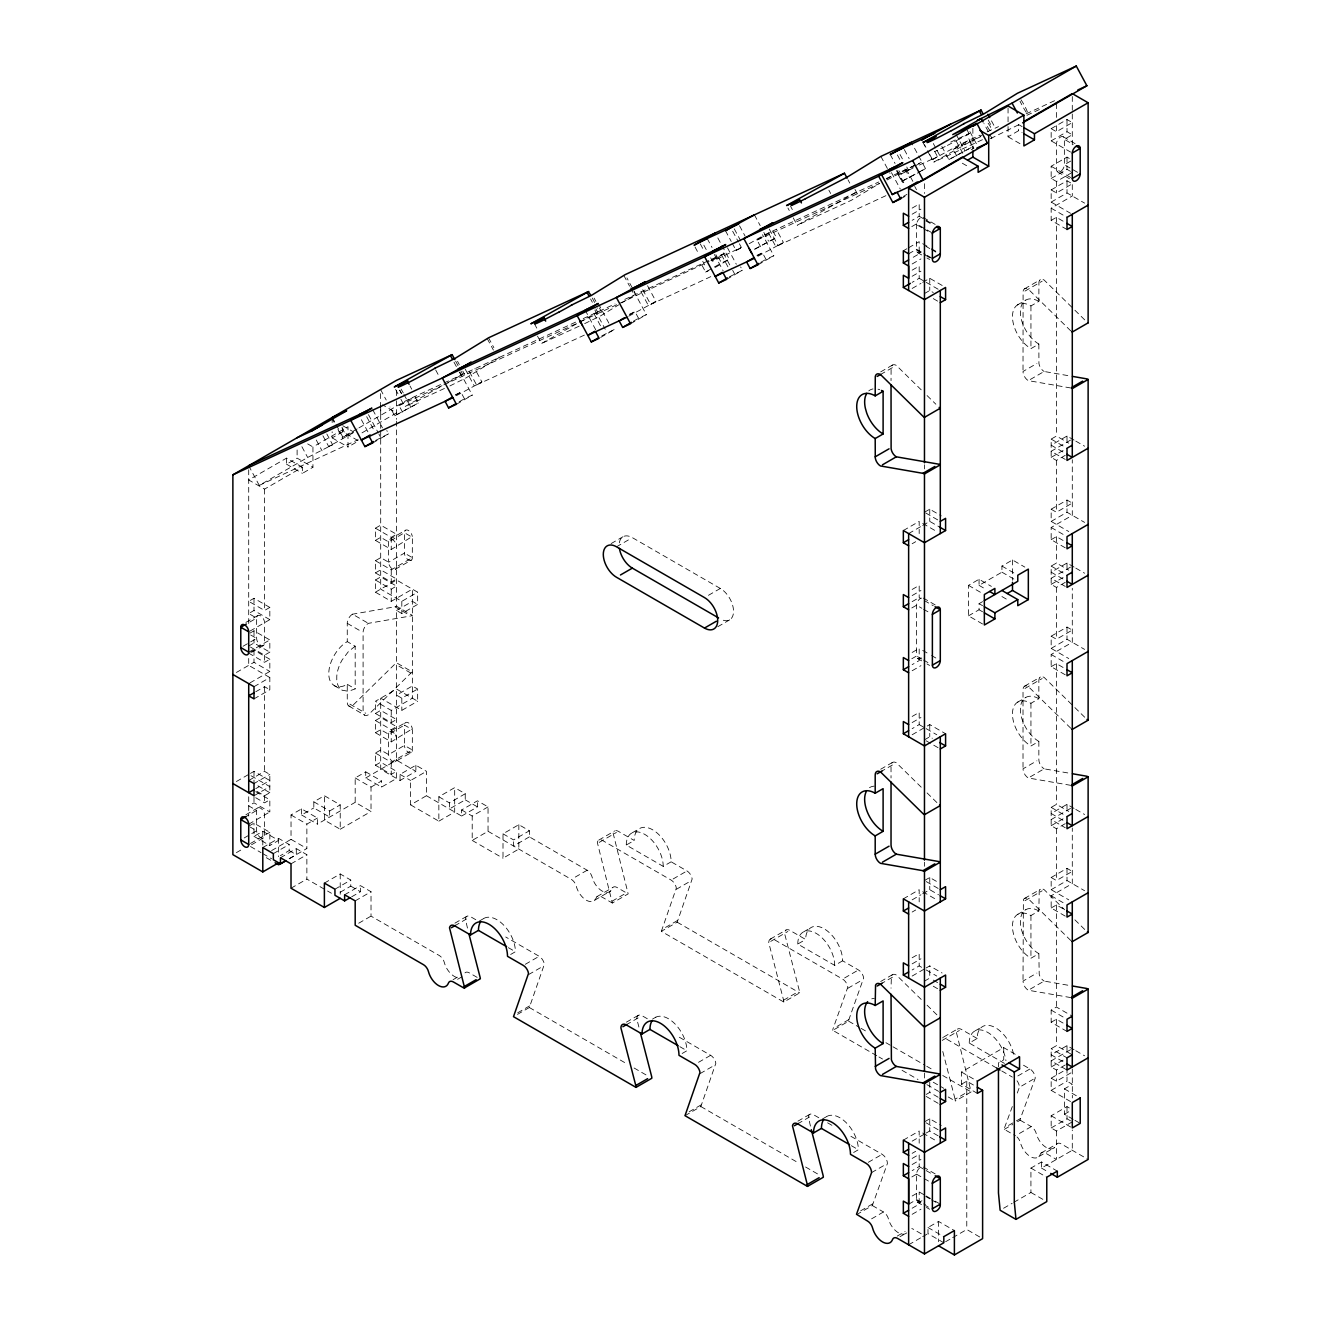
<?xml version="1.0" encoding="UTF-8"?>
<svg xmlns="http://www.w3.org/2000/svg" width="1321" height="1321" viewBox="0 0 1321 1321"><rect width="100%" height="100%" fill="white"/><g stroke="black" fill="none" stroke-linecap="round" stroke-linejoin="round"><path stroke-width="0.75" stroke-dasharray="5 3.75" d="M517.469 1014.396L529.358 1007.527L544.351 964.28A7.48 4.31 60 0 0 539.166 956.288L505.728 937.002M661.342 931.338L676.335 888.075A7.48 4.31 60 0 0 671.151 880.1L602.508 840.47A7.48 4.31 60 0 0 597.323 842.468L612.333 903.036L628.169 893.888L613.159 833.32A7.48 4.31 60 0 1 618.36 831.322L634.196 840.47A26.123 15.092 60 0 1 652.673 829.803A26.123 15.092 60 0 1 671.151 861.804L686.986 870.952A7.48 4.31 60 0 1 692.171 878.944L677.178 922.19L661.342 931.338L783.815 1002.045L799.651 992.897A7.546 4.359 60 0 0 799.535 991.51L784.558 933.386A7.447 4.31 60 0 1 789.826 930.331L805.678 939.479A26.123 15.092 60 0 1 824.155 928.812A26.123 15.092 60 0 1 842.633 960.813L858.468 969.961A7.464 4.31 60 0 1 863.67 977.953L848.891 1019.581A7.464 4.31 60 0 0 848.66 1021.199L832.824 1030.347L877.21 1055.958M685.005 1115.684L700.84 1106.536L715.85 1063.289A7.48 4.31 60 0 0 710.648 1055.314L677.211 1036.011M856.503 1214.693L872.339 1205.545L887.415 1163.454A7.464 4.31 60 0 0 882.147 1154.323L848.709 1135.02M396.531 566.792L396.465 567.584A5.598 3.236 60 0 1 395.375 569.351M396.531 759.146L396.465 759.938A5.598 3.236 60 0 1 395.375 761.705M783.815 1002.045A7.546 4.359 60 0 0 783.7 1000.658L768.723 942.534A7.447 4.31 60 0 1 773.99 939.479L842.633 979.109A7.464 4.31 60 0 1 847.834 987.084L833.039 1028.729A7.464 4.31 60 0 0 832.824 1030.347M1012.332 1106.536L1004.538 1127.738A7.464 4.31 60 0 0 1004.323 1129.356L1015.453 1135.779M1017.286 1093.045L1019.399 1087.266L1033.27 1079.257M1017.517 1121.727L1020.159 1120.208A7.464 4.31 60 0 1 1020.373 1118.59L1035.251 1078.118A7.464 4.31 60 0 0 1029.967 1068.97L1022.933 1064.908M400.907 399.272L404.87 406.653L442.651 385.484M537.498 336.112L541.478 343.51L577.574 323.249M793.227 217.866L797.207 225.264L855.067 192.949L853.3 189.663M929.835 154.706L933.815 162.103L981.619 135.369M352.558 614.149A7.513 4.343 -60 0 0 350.626 615.702A7.48 4.31 -60 0 0 348.117 619.516A7.513 4.343 -60 0 0 347.258 623.347L347.258 641.626A26.156 15.109 -60 0 0 337.152 650.956A25.974 14.993 -60 0 0 334.196 655.431L331.786 660.219A26.156 15.109 -60 0 0 331.786 683.568L334.196 685.599A25.974 14.993 -60 0 0 337.152 686.672A26.156 15.109 -60 0 0 347.258 684.311L347.258 702.59A7.48 4.326 -60 0 0 352.542 705.645L395.392 663.621A7.546 4.359 -60 0 1 396.531 662.812L412.367 671.96A7.546 4.359 -60 0 0 411.227 672.769L368.377 714.793A7.48 4.326 -60 0 1 363.952 714.578A7.513 4.343 -60 0 1 363.093 711.738L363.093 632.495A7.513 4.343 -60 0 1 363.952 628.664A7.48 4.31 -60 0 1 368.361 623.347L411.227 615.883A7.53 4.343 -60 0 0 412.367 615.371L396.531 606.223A7.53 4.343 -60 0 1 395.392 606.735L352.542 614.199M921.959 1200.772L918.359 1202.506L916.609 1201.02L916.543 1174.171A5.598 3.236 -60 0 1 921.232 1166.971M355.184 646.2L348.381 651.633L342.122 659.988A25.512 14.729 -60 0 0 338.77 667.221L337.994 669.598A26.123 15.076 -60 0 0 336.772 676.236L336.772 680.084A26.123 15.076 -60 0 0 337.994 685.318L338.77 686.821A25.512 14.729 -60 0 0 342.122 690.173L348.381 691.312L355.184 688.885L355.184 646.2L347.258 641.626M584.658 323.628L600.758 315.802L618.69 304.854M621.828 302.905L635.748 294.352L633.981 291.066M886.639 179.062L891.477 176.106L889.71 172.82M1017.335 304.986L1025.79 300.082M632.231 832.791L639.595 828.515M1017.335 702.343L1025.79 697.438M803.729 931.8L811.094 927.524M1017.335 914.594L1025.79 909.69M975.212 1030.809L982.576 1026.533M302.393 467.254L286.558 458.123L248.711 479.969L264.547 489.117L302.393 467.254L302.393 473.364L312.945 467.254L312.945 446.944L348.001 426.7L348.001 447.026L358.569 440.917L342.733 431.785L332.165 437.878L332.165 431.785M286.558 458.123L286.558 464.216L297.109 458.123L312.945 467.254M248.678 465.702L259.279 485.401L307.677 457.462L332.611 444.715L326.832 433.965M336.128 424.602L342.866 437.152L357.149 428.912M358.932 427.872L407.099 400.065L575.708 322.093M402.542 412.152L399.008 405.58L414.844 396.432L418.377 403.004L394.682 415.785L389.976 407.017M322.918 435.781L328.698 446.531L353.731 432.528M362.02 432.842L396.531 412.912L382.463 404.787M394.682 415.785L418.377 403.004M375.445 440.504L388.572 433.833L386.805 430.547M372.737 442.981L388.572 433.833M455.613 395.243L460.897 392.188L464.431 398.76L472.274 395.128L460.022 372.357M456.422 395.673L481.868 381.885L474.8 368.741M469.516 371.795L476.584 384.939L481.868 381.885M459.147 401.815L464.431 398.76M456.439 404.276L472.274 395.128M580.447 321.713L709.146 261.426M710.896 260.402L717.947 256.34L721.481 262.912L729.324 259.279L720.49 242.866M711.705 260.848L725.79 252.724L622.488 300.461M739.413 243.774L741.329 247.357L712.514 261.277L710.582 257.694M732.197 243.229L736.061 250.396L741.329 247.357M749.189 243.725L765.024 234.577L878.795 181.968M760.566 246.664L757.032 240.092L772.868 230.944L776.401 237.516L752.722 250.296M629.704 314.745L634.988 311.706L638.522 318.262L646.365 314.646L634.113 291.858M628.746 316.198L655.959 301.403L645.358 281.687M702.095 265.488L705.629 272.06L721.481 262.912M642.733 289.662L650.675 304.441L655.959 301.403M715.239 267.42L729.324 259.279M601.848 335.831L614.975 329.16L599.14 338.292M754.473 249.273L776.401 237.516M633.238 321.317L638.522 318.262M630.53 323.777L646.365 314.646M757.148 255.828L762.432 252.773L765.965 259.345L773.809 255.713L762.498 234.692M887.118 179.953L914.099 165.653M757.957 256.257L783.403 242.47L776.335 229.326M898.907 170.624L900.839 174.207L913.158 167.107M914.908 166.083L921.959 162.021L918.376 163.672M769.284 229.094L778.119 245.524L783.403 242.47M900.839 174.207L913.967 167.536M729.291 276.898L742.419 270.227L740.652 266.941M927.408 150.743L932.23 159.692L937.497 156.654L934.608 151.271M726.583 279.375L742.419 270.227M932.23 159.692L961.193 143.873L980.099 135.138M956.734 155.961L953.201 149.389L969.036 140.257L972.57 146.813L948.874 159.593L940.403 143.824M760.681 262.384L765.965 259.345M898.263 174.785L901.797 181.357L925.493 168.593L912.316 144.105M757.973 264.861L773.809 255.713M901.797 181.357L920.209 171.631M921.959 170.624L925.493 168.593M948.874 159.593L972.57 146.813M971.249 149.752L973.891 148.216L966.823 135.089M990.601 138.573L1021.15 123.547M903.382 196.416L906.9 194.385M900.674 198.877L905.942 195.838M1008.055 126.519L1008.055 136.79L1018.607 130.696L1022.14 132.727M912.15 208.107L919.185 204.045L919.185 216.231L912.15 220.31M1051.169 128.665L1067.005 119.534L1072.289 122.572L1056.453 131.72L1051.169 128.665L1051.169 140.868L1070.522 152.031M912.15 214.2L920.952 209.131M269.831 607.429L253.995 598.297L248.711 601.336L264.547 610.484L269.831 607.429L269.831 619.632L248.711 631.818M375.412 528.185L380.696 525.131L396.531 534.278L391.247 537.333L375.412 528.185L375.412 540.372L391.247 549.519L412.301 536.458M1051.169 140.868L1067.005 131.72L1072.289 134.759L1064.363 139.332L1064.363 164.745A5.598 3.236 -60 0 1 1060.416 171.598A5.598 3.236 -60 0 1 1056.453 169.303L1056.453 143.906A5.598 3.236 -60 0 1 1060.416 137.054A5.598 3.236 -60 0 1 1064.363 139.332L1073.164 144.418M911.804 226.601L916.543 223.86L925.344 228.946M269.831 619.632L253.995 610.484L248.711 613.538L256.637 618.096L256.637 638.423A5.598 3.236 60 0 0 260.584 645.275A5.598 3.236 60 0 0 264.547 642.997L264.547 622.67A5.598 3.236 60 0 0 260.584 615.817A5.598 3.236 60 0 0 256.621 618.096L244.748 624.965M375.412 540.372L380.696 537.333L388.622 541.907L404.457 532.759A5.581 3.22 60 0 1 406.521 529.936A5.581 3.22 60 0 1 410.567 532.462L411.211 533.42A5.581 3.22 60 0 1 412.284 536.442M245.904 622.389L257.793 615.536M389.778 539.331L405.613 530.2M903.349 250.775L906.867 248.744M908.633 247.737L919.185 241.644L919.185 253.83L912.15 257.892M1072.289 172.357L1056.453 181.505L1051.169 178.451L1051.169 166.264L1067.005 157.116L1072.289 160.171M250.478 647.059L264.547 655.183L269.831 652.145L269.831 639.942L253.995 630.811L248.711 633.849L256.637 638.423L240.785 647.571M375.412 572.885L380.696 569.846L396.531 578.994L391.247 582.033L375.412 572.885L375.412 560.698L380.696 557.644L388.622 562.218A5.598 3.236 60 0 0 389.778 566.131L390.405 567.089A5.598 3.236 60 0 0 394.731 569.582L411.211 560.22A5.598 3.236 60 0 0 412.301 558.453L412.367 537.333L404.457 532.759L404.457 553.086L388.622 562.218L388.622 541.907A5.581 3.22 60 0 1 392.205 539.43A5.581 3.22 60 0 1 396.449 545.59L396.531 546.481M908.633 253.83L916.543 249.256L925.344 254.342M1070.704 161.079L1064.363 164.745L1080.215 173.877M1051.169 178.451L1067.005 169.319L1070.522 171.35M248.711 646.035L253.995 642.997L269.831 652.145M912.15 263.985L920.952 258.916M248.711 652.145L269.831 639.942M375.412 560.698L391.247 569.846L412.367 557.644L404.457 553.086M250.478 652.145L253.995 650.114L269.831 659.245L269.831 671.448L248.711 683.634M375.412 580.002L380.696 576.963L396.531 586.095L391.247 589.149L375.412 580.002L375.412 592.188L391.247 601.336L412.367 589.149L412.367 698.215L391.247 710.401L375.412 701.269L396.531 689.034L417.651 701.236L417.651 689.034L412.367 685.995L396.531 695.143L401.815 698.182L417.651 689.034M912.15 270.161L919.185 266.099L919.185 278.302L912.15 282.364M1051.169 189.91L1067.005 180.762L1072.289 183.817L1056.453 192.949L1051.169 189.91L1051.169 202.096L1070.522 213.275M251.518 652.409L263.391 645.556M912.15 276.271L920.952 271.185M236.393 672.455L253.995 662.3L269.831 671.448M375.412 592.188L396.531 580.002L417.651 592.188L417.651 604.391L401.815 613.538L396.531 610.484L396.531 760.153L415.884 771.332L400.048 780.48L380.696 769.301L380.696 698.182L401.815 710.368L417.651 701.236M1051.169 202.096L1067.005 192.949L1084.607 203.12M248.711 653.152L264.547 662.3L269.831 659.245M912.15 288.457L920.952 283.371M922.702 282.364L929.753 278.302L945.588 287.433M1067.005 229.524L1051.169 220.376L1051.169 208.19L1072.289 196.003L1072.289 183.718M924.469 293.543L929.753 290.488L933.27 292.519M1051.169 220.376L1056.453 217.338L1065.254 222.423M253.995 686.689L269.831 677.541L269.831 689.727L253.995 698.875M380.696 430.514L380.696 589.149L401.815 601.336L417.651 592.188M255.746 691.758L264.547 686.689L269.831 689.727M396.531 610.484L412.367 601.336L417.651 604.391M880.694 371.878L892.583 365.009M1024.568 288.82L1040.403 279.672M880.48 374.537L894.334 366.528M1024.997 291.082L1042.153 281.191M611.128 543.575L623.017 536.722M1038.851 301.386A26.123 15.076 60 0 0 1020.373 312.053A26.123 15.076 60 0 0 1038.851 344.038L1030.941 348.628A26.123 15.092 60 0 1 1012.464 316.611A26.123 15.092 60 0 1 1030.941 305.944L1038.851 301.37L1038.933 282.034A7.48 4.31 60 0 1 1044.135 280.035L1073.428 308.8M616.511 546.795L628.383 539.942M236.393 781.52L248.711 774.42M250.478 773.396L253.995 771.365L269.831 780.513L255.746 788.637M248.711 780.513L264.547 771.365L269.831 774.42L269.831 792.699L264.547 795.754L255.746 790.668M269.831 792.699L253.995 783.551L269.831 774.42M375.412 713.456L380.696 710.401L396.531 719.549L391.247 722.604L375.412 713.456L375.412 701.269M375.412 720.539L380.696 717.485L396.531 726.633L391.247 729.687L375.412 720.539L375.412 732.726L391.247 741.874L412.301 728.812M253.995 795.754L269.831 786.606L250.478 775.427M255.746 791.659L269.831 799.783L269.831 811.969L253.995 802.838L248.711 805.876L256.637 810.45L256.637 830.777A5.598 3.236 60 0 0 260.584 837.63A5.598 3.236 60 0 0 264.547 835.334L264.547 815.024A5.598 3.236 60 0 0 260.584 808.155A5.598 3.236 60 0 0 256.621 810.45L244.748 817.303M375.412 732.726L380.696 729.687L388.622 734.245L404.457 725.113A5.598 3.236 60 0 1 405.613 722.537L406.241 722.323A5.598 3.236 60 0 1 410.567 724.816L411.211 725.774A5.598 3.236 60 0 1 412.301 728.796M255.746 797.752L264.547 802.838L269.831 799.783M245.904 814.743L257.793 807.891M355.184 777.937L371.019 787.085L371.019 811.474L355.184 802.326L355.184 777.937L365.735 771.844L365.735 777.937L381.571 787.085L396.531 778.449L396.531 771.332L391.247 774.387L375.412 765.239L375.412 753.053L380.696 749.998L388.622 754.572L404.457 745.424L404.457 725.113L412.367 729.687L412.301 750.79A5.598 3.236 60 0 1 411.211 752.557L394.731 761.936A5.598 3.236 60 0 1 390.405 759.426L389.778 758.469A5.598 3.236 60 0 1 388.622 754.572L388.622 734.245A5.598 3.236 60 0 1 389.778 731.685L405.613 722.537M1070.77 387.978L1028.299 380.63A7.464 4.31 60 0 1 1023.098 372.638L1023.015 371.482L1036.869 363.473M248.711 824.172L269.831 811.969M248.711 826.203L253.995 823.148L269.831 832.296L269.831 845.506L278.632 840.42L262.796 831.289L253.995 836.358L253.995 823.148M1030.281 379.49L1044.135 371.482L1070.439 376.039M244.187 837.96L256.637 830.777L250.296 827.111M375.412 765.239L380.696 762.2L396.531 771.332M271.614 850.575L291.033 839.363L291.033 814.974L301.584 808.881L317.42 818.029L317.42 824.122L355.184 802.326M313.82 801.814L329.656 810.962L329.656 817.055L313.82 807.907L313.82 801.814L324.388 795.721L340.224 804.869L340.224 829.241L324.388 820.11L324.388 795.721M250.478 843.475L269.831 832.296M375.412 753.053L391.247 762.2L412.367 749.998L404.457 745.424M236.393 852.623L243.427 848.561M301.584 808.881L301.584 814.974L313.82 807.907M365.735 777.937L396.531 760.153M251.518 844.763L263.391 837.91M262.796 847.537L278.632 838.389L289.183 844.482L289.183 850.592L280.382 855.661M291.033 814.974L306.868 824.122L317.42 818.029M329.656 810.962L340.224 804.869M371.019 787.085L381.571 780.992L381.571 787.085M708.452 595.309L720.325 588.456A18.659 10.783 60 0 1 733.535 611.309A18.659 10.783 60 0 1 720.325 618.922M400.048 780.48L400.048 774.387L415.884 765.239L426.452 771.332L426.452 795.721L410.616 804.869L410.616 780.48L426.452 771.332M273.348 853.63L289.183 844.482M280.465 857.742L296.3 848.594L306.868 854.687L306.868 879.076L331.439 893.26M289.216 858.7L306.868 848.511L306.868 824.122M340.224 829.241L371.019 811.474M289.266 858.749L296.3 854.687L296.3 848.594M291.016 863.835L306.868 854.687M717.782 626.715L729.671 619.863M924.469 512.251L929.753 509.196L941.295 515.867M1065.254 455.349L1056.453 460.435L1051.169 457.38L1051.169 439.1L1056.453 436.046L1068.772 443.162M410.616 804.869L438.853 821.167L438.853 796.778L454.688 787.63L465.24 793.739L465.24 799.832L449.404 808.98L449.404 802.871L465.24 793.739M903.349 530.53L919.185 521.399L919.185 533.585M1074.056 440.108L1067.005 436.046L1051.169 445.194L1065.254 453.318M291.016 888.224L306.868 879.076M908.633 533.585L920.952 526.468M922.702 525.444L929.753 521.382L939.644 527.096M1070.522 440.108L1051.169 451.287L1065.254 459.411M1051.169 457.38L1067.005 448.232M324.388 883.088L340.224 873.957L350.775 880.05L350.775 886.143L338.457 893.26M912.15 543.74L915.668 541.709M438.853 821.167L454.688 812.019L454.688 787.63M426.452 795.721L461.64 816.048L461.64 809.938L477.475 800.807L488.043 806.9L488.043 831.289L472.208 840.42L472.208 816.048L488.043 806.9M334.94 889.198L350.775 880.05M461.64 816.048L477.475 806.9L477.475 800.807M344.616 894.779L360.451 885.631L371.019 891.725L371.019 916.113L439.348 955.562A7.464 4.31 60 0 1 444.318 962.497A14.927 8.62 60 0 0 457.396 977.639M351.667 896.81L360.451 891.725L360.451 885.631M355.184 900.872L371.019 891.725M912.15 589.463L919.185 585.401L919.185 597.587L933.27 605.728M1051.169 509.196L1067.005 500.048L1072.289 503.103L1056.453 512.251L1051.169 509.196L1051.169 521.399L1068.772 531.554M912.15 595.556L920.952 590.487M518.839 824.684L518.839 849.056L503.004 858.204L503.004 833.815L518.839 824.684L529.391 830.777L529.391 836.87L587.168 870.225A7.464 4.31 60 0 1 592.138 877.161A14.927 8.62 60 0 0 602.095 891.031A14.927 8.62 60 0 0 612.052 888.653A7.464 4.31 60 0 1 617.023 887.464L628.169 893.888M912.15 601.649L919.185 597.587M1051.169 521.399L1067.005 512.251L1084.607 522.406M358.701 923.23L371.019 916.113M911.804 607.957L916.543 605.216L921.827 608.254M1065.254 547.802L1051.169 539.678L1051.169 527.492L1072.289 515.289L1072.289 459.691M503.004 833.815L513.555 839.908L529.391 830.777M529.391 836.87L513.555 846.018L513.555 839.908M982.576 623.991L968.491 615.85L968.491 585.368L979.059 579.275L991.377 586.392M979.059 579.275L979.059 585.368L1001.929 572.175L1001.929 566.065L1012.497 559.972L1024.815 567.089M1051.169 539.678L1056.453 536.623L1065.254 541.709M968.491 615.85L979.059 609.757L979.059 603.664L982.576 601.633M1065.254 582.346L1056.453 587.432L1051.169 584.377L1051.169 566.098L1056.453 563.043L1068.772 570.16M912.15 652.458L919.185 648.396L919.185 660.583L912.15 664.645M1074.056 567.105L1067.005 563.043L1051.169 572.191L1065.254 580.315M911.804 658.75L916.543 656.009L916.543 605.216A5.598 3.236 -60 0 1 921.232 598.017M1070.522 567.105L1051.169 578.284L1065.254 586.408M454.919 923.164L466.792 916.312M598.776 840.106L614.628 830.959M454.688 925.823L468.559 917.814M599.222 842.385L616.379 832.478M1051.169 584.377L1067.005 575.246M912.15 670.738L920.952 665.668M671.151 861.804L663.225 866.378L626.27 845.044L634.196 840.47M575.279 877.078L587.168 870.225M453.103 979.67L459.691 975.872M596.96 896.612L612.795 887.481M912.15 716.461L919.185 712.399L919.185 724.602L912.15 728.664M1051.169 636.194L1067.005 627.062L1072.289 630.1L1056.453 639.248L1051.169 636.194L1051.169 648.396L1068.772 658.552M594.731 900.162L610.566 891.015M510.649 954.472L515.405 951.731A26.123 15.092 60 0 0 502.921 924.337A26.123 15.092 60 0 0 482.347 919.532M912.15 722.554L920.952 717.485M612.102 901.17L623.991 894.3M1051.169 648.396L1067.005 639.248L1084.607 649.404M912.15 734.757L929.753 724.585L945.588 733.733M1065.254 674.8L1051.169 666.676L1051.169 654.489L1072.289 642.303L1072.289 588.258M525.312 964.297L539.166 956.305M673.132 878.96L686.986 870.952M924.469 739.826L929.753 736.788L932.378 738.307M1051.169 666.676L1056.453 663.637L1065.254 668.707M880.694 769.235L892.583 762.366M1024.568 686.177L1040.403 677.029M528.598 974.584L542.469 966.592M676.418 889.248L690.289 881.239M880.48 771.893L894.334 763.885M1024.997 688.439L1042.153 678.548M1038.851 698.726A26.139 15.092 60 0 0 1020.373 709.41A26.139 15.092 60 0 0 1038.851 741.411L1030.941 745.985A26.139 15.092 60 0 1 1012.447 713.967A26.139 15.092 60 0 1 1030.941 703.3L1038.851 698.726L1038.851 680.447A7.447 4.31 60 0 1 1044.118 677.392L1073.428 706.157M517.7 1012.778L529.572 1005.908M665.52 927.425L677.392 920.572M1070.77 785.335L1028.299 777.986A7.48 4.31 60 0 1 1023.015 768.822L1036.869 760.83M1030.281 776.847L1044.135 768.839L1070.439 773.396M626.402 1022.173L638.291 1015.321M770.275 939.115L786.111 929.967M626.187 1024.832L640.041 1016.823M770.704 941.394L787.861 931.487M842.633 960.813L834.723 965.387L797.768 944.053L805.678 939.479M924.469 880.546L929.753 877.507L938.537 882.577M1065.254 823.66L1056.453 828.729L1051.169 825.691L1051.169 807.395L1056.453 804.357L1068.772 811.457M903.349 898.841L919.185 889.693L919.185 901.88M1074.056 808.419L1067.005 804.357L1051.169 813.488L1065.254 821.629M912.15 899.849L920.952 894.779M922.702 893.756L929.753 889.693L938.537 894.779M1070.522 808.419L1051.169 819.581L1065.254 827.722M1051.169 825.691L1067.005 816.543M912.15 912.051L915.668 910.02M682.148 1053.481L686.903 1050.74A26.123 15.076 60 0 0 674.42 1023.346A26.123 15.076 60 0 0 653.845 1018.541M783.601 1000.179L795.473 993.309M698.528 1062.315L710.648 1055.314M844.614 977.969L858.468 969.961M700.097 1073.593L713.951 1065.601M847.917 988.257L861.771 980.248M912.15 957.775L919.185 953.712L919.185 965.899L912.15 969.961M1051.169 877.507L1067.005 868.359L1072.289 871.414L1056.453 880.546L1051.169 877.507L1051.169 889.693L1068.772 899.849M880.694 981.486L892.583 974.617M1024.568 898.429L1040.403 889.281M912.15 963.868L920.952 958.782M880.48 984.145L894.334 976.136M1024.997 900.691L1042.153 890.8M1051.169 889.693L1067.005 880.546L1084.607 890.717M912.15 976.054L924.469 968.937L919.185 965.899M926.219 967.93L929.753 965.899L942.071 972.999M1065.254 916.113L1051.169 907.989L1051.169 895.787L1072.289 883.6L1072.289 827.986M689.182 1111.787L701.055 1104.917M837.002 1026.434L848.891 1019.581M1038.851 910.978A26.139 15.092 60 0 0 1020.373 921.662A26.139 15.092 60 0 0 1038.851 953.663L1030.941 958.237A26.123 15.076 60 0 1 1012.447 926.236A26.123 15.076 60 0 1 1030.925 915.552L1038.851 910.978L1039.214 890.668A7.48 4.31 60 0 1 1044.135 889.644L1064.643 909.773M924.469 981.14L929.753 978.085L929.753 965.899M1051.169 907.989L1056.453 904.935L1065.254 910.02M1070.77 997.586L1028.299 990.238A7.48 4.31 60 0 1 1023.379 983.551L1023.015 981.09L1036.869 973.082M797.901 1121.182L809.773 1114.33M943.739 1036.985L957.593 1028.976M1030.281 989.099L1044.135 981.09L1070.439 985.648M797.669 1123.841L811.54 1115.832M942.203 1040.403L959.36 1030.496M1004.455 1063.388L969.251 1043.062L977.177 1038.488A26.123 15.092 60 0 1 993.838 1026.879A26.123 15.092 60 0 1 1013.768 1055.462M1067.005 1031.42L1051.169 1022.289L1051.169 1010.086L1056.453 1007.048L1072.289 1016.196M977.342 1093.359L961.506 1084.211L961.506 1072.025L1003.729 1047.636L1019.564 1056.783M926.219 1094.415L929.753 1092.384L938.537 1097.47M1051.169 1022.289L1056.453 1019.234L1065.254 1024.32M961.506 1084.211L966.774 1081.172L973.825 1085.235M853.63 1152.49L858.386 1149.749A26.123 15.076 60 0 0 845.902 1122.371A26.123 15.076 60 0 0 825.328 1117.566M977.177 1038.488L961.325 1029.356A7.464 4.31 60 0 0 956.14 1031.338L971.15 1091.906L955.298 1101.053L955.083 1099.188L966.972 1092.318M924.469 1121.859L929.753 1118.804L941.295 1125.475M1065.254 1064.957L1056.453 1070.043L1051.169 1066.988L1051.169 1048.692L1056.453 1045.654L1072.289 1054.802M903.349 1140.139L919.185 1131.007L919.185 1143.193M1074.056 1049.716L1067.005 1045.654L1051.169 1054.802L1065.254 1062.926M868.277 1162.315L882.147 1154.323M1017.831 1075.971L1029.967 1068.97M912.15 1141.162L924.469 1134.045M926.219 1133.022L929.753 1130.991L939.644 1136.704M1070.522 1049.716L1051.169 1060.895L1067.005 1070.043M1051.169 1066.988L1067.005 1057.84L1051.169 1048.692M871.579 1172.602L885.45 1164.61M912.15 1153.349L915.668 1151.318M912.15 1158.434L919.185 1154.372L919.185 1166.559L912.15 1170.621M1051.169 1078.167L1067.005 1069.019L1067.005 1081.222L1051.169 1090.353L1051.169 1078.167L1056.453 1081.222L1072.289 1072.074M912.15 1164.528L920.952 1159.442M911.853 1176.945L916.592 1174.204M1073.197 1119.333L1064.412 1114.264L1064.412 1088.867L1072.338 1084.293L1067.005 1081.222M860.681 1210.796L872.554 1203.926M1008.501 1125.442L1015.288 1121.529M1016.41 1120.869L1020.373 1118.59M1004.323 1129.356L1012.794 1124.452M871.596 1218.837L883.468 1211.984A7.464 4.31 60 0 1 888.439 1218.92A14.927 8.62 60 0 0 896.827 1231.733A14.927 8.62 60 0 0 906.867 1232.774L900.014 1236.687M1019.416 1133.484L1031.288 1126.631A7.464 4.31 60 0 1 1036.258 1133.567A14.927 8.62 60 0 0 1046.215 1147.454A14.927 8.62 60 0 0 1056.173 1145.059A7.464 4.31 60 0 1 1061.159 1143.87L1088.124 1159.442M912.15 1196.017L919.185 1191.955L924.469 1195.01M1072.289 1121.859L1056.453 1131.007L1051.169 1127.952L1051.169 1115.766L1067.005 1106.618L1072.338 1109.69M908.683 1204.174L916.592 1199.617L925.377 1204.669M1064.412 1114.264L1070.753 1110.614M912.15 1208.22L919.185 1204.158L919.185 1191.955M1051.169 1127.952L1067.005 1118.804L1070.522 1120.835M912.15 1214.313L920.952 1209.227M897.223 1236.093L905.133 1231.519M1041.08 1153.035L1056.916 1143.887M1038.851 1156.569L1054.686 1147.421M943.821 1242.764L927.986 1233.616L927.986 1227.523L938.537 1221.43L954.389 1230.561M1013.818 1202.341L1030.925 1192.467L1030.925 1168.078L1041.493 1161.985L1057.328 1171.133M908.633 1244.795L921.546 1237.331M922.702 1236.654L927.986 1233.616M1041.493 1161.985L1041.493 1168.078L1072.289 1150.294L1072.289 1129.983M945.605 1241.723L950.889 1238.669M952.656 1237.661L966.774 1229.504L982.609 1238.652M1003.564 1208.269L1012.117 1203.332M479.325 921.051L484.411 918.128M652.508 1019.085L655.91 1017.137M822.306 1119.069L827.392 1116.146M457.594 979.29L462.746 976.351M579.242 322.324L599.321 311.178L597.554 307.909M447.67 382.71L462.73 374.338L460.963 371.052M959.013 139.217L951.946 143.015M945.192 146.515L936.82 150.627M968.045 134.065L969.036 133.619L966.378 128.682M950.724 142.074L969.036 133.619M583.188 318.625L615.008 303.929M886.226 178.533L916.576 164.498M987.084 131.902L998.527 126.618M1026.186 113.821L1055.743 100.165M399.008 405.58L441.957 385.732M443.839 384.857L578.581 322.588M757.032 240.092L879.687 183.388L851.318 200.297L797.207 225.264M919.399 165.026L937.497 156.654M953.201 149.389L980.859 136.608M1026.945 115.29L1041.691 108.471M736.061 250.396L743.905 246.763M444.417 388.473L404.87 406.653M449.883 385.947L466.363 377.723L499.156 357.512L497.39 354.226M579.192 326.155L541.478 343.51M982.461 139.712L933.815 162.103M342.866 437.152L353.516 432.231M328.698 446.531L332.611 444.715M705.629 272.06L708.783 270.607M259.279 485.401L358.14 439.695M455.349 394.764L460.897 392.188M476.584 384.939L584.576 335.006M629.556 314.216L634.988 311.706M650.675 304.441L712.316 275.94M756.999 255.283L762.432 252.773M778.119 245.524L885.912 195.673M990.915 138.738L991.889 138.276L983.93 123.497M411.211 560.22L410.583 560.434A5.598 3.236 60 0 1 406.241 557.941L405.613 556.983A5.598 3.236 60 0 1 404.457 553.086M389.778 731.685L390.405 731.454A5.598 3.236 60 0 1 394.731 733.964L395.375 734.922M411.211 752.557L410.583 752.788A5.598 3.236 60 0 1 406.241 750.295L405.613 749.337A5.598 3.236 60 0 1 404.457 745.44M1063.207 136.773L1075.079 143.626M1022.14 126.634L1018.607 124.587L1018.607 130.696M1008.055 136.79L1022.14 144.914M1051.169 166.264L1072.289 178.451M1057.609 171.879L1069.482 178.731M1051.169 208.19L1067.005 217.338M962.299 163.21L969.333 167.272M923.313 217.552L935.185 224.405M919.185 216.231L924.469 219.286M926.219 220.31L933.27 224.372M925.79 220.871L933.27 225.181M927.111 229.953L932.378 233.008M921.827 227.724L916.543 224.686A5.598 3.236 -60 0 1 921.232 217.486M923.594 228.748L928.861 231.786M922.702 243.675L929.753 247.737M931.503 248.744L936.787 251.799M925.79 246.267L929.753 248.563M931.503 249.57L936.787 252.625M927.111 255.349L932.378 258.404M916.543 223.86L916.543 250.082L925.344 255.168M925.79 255.415L932.378 259.23M917.699 252.641L921.662 254.936M926.946 257.975L929.588 259.494M919.185 278.302L924.469 281.34M926.219 282.364L938.537 289.464M933.27 298.612L938.537 301.667M1075.806 441.131L1084.607 446.201M1051.169 439.1L1065.254 447.225M1051.169 527.492L1065.254 535.616M1075.806 568.129L1084.607 573.215M1051.169 566.098L1065.254 574.222M925.79 513.01L938.604 520.408M1001.929 566.065L1016.014 574.206M922.702 523.43L936.787 531.554M1001.929 572.175L1014.247 579.275M1001.929 596.547L1008.98 600.609M979.059 585.368L986.093 589.447M968.491 585.368L982.576 593.509M979.059 603.664L982.576 605.695M979.059 609.757L982.576 611.788M1051.169 654.489L1065.254 662.614M923.313 598.066L935.185 604.935M923.594 609.278L928.861 612.317M922.702 650.427L929.753 654.489M931.503 655.497L936.787 658.552M921.827 659.063L916.543 656.009A5.598 3.236 -60 0 0 921.232 657.808M923.594 660.071L928.861 663.125M917.699 658.568L921.662 660.863M926.946 663.902L929.588 665.437M720.325 588.456L632.346 537.647A18.659 10.783 60 0 0 619.153 545.276M1075.806 809.426L1084.607 814.512M919.185 724.602L924.469 727.64M926.219 728.664L936.787 734.757M1051.169 807.395L1065.254 815.519M926.17 740.817L938.537 747.967M342.733 425.692L353.285 431.785M332.165 437.878L348.001 447.026M307.677 443.889L312.945 446.944M1051.169 895.787L1065.254 903.911M286.558 464.216L302.393 473.364M926.219 881.569L938.537 888.67M922.702 891.725L936.787 899.849M395.029 606.834L406.901 613.704M1051.169 1010.086L1065.254 1018.227M355.184 615.718L368.377 623.347M347.258 623.347L360.451 630.959M1075.806 1050.74L1084.607 1055.809M926.219 969.961L936.787 976.054M398.992 666.23L410.864 673.083M933.27 980.116L938.537 983.171M933.27 986.209L938.537 989.264M1064.412 1088.867L1080.215 1097.982M1051.169 1090.353L1070.522 1101.532M347.258 684.311L355.184 688.885M334.196 685.599L342.122 690.173M996.529 1067.962L945.489 1038.488A7.464 4.31 60 0 0 942.6 1037.811M1001.813 1071.001L1012.365 1077.094M1074.947 1120.34L1080.215 1123.378M349.9 704.126L365.735 713.257M348.81 706.008L364.646 715.156M1051.169 1115.766L1072.289 1127.952M961.506 1072.025L977.342 1081.172M269.831 677.541L248.711 665.355L248.711 657.115M465.24 799.832L477.475 806.9M677.178 922.19L799.651 992.897M848.66 1021.199L859.311 1027.342M861.094 1028.365L866.411 1031.437M885.945 1042.715L891.262 1045.786M893.046 1046.81L924.997 1065.271M926.764 1066.295L933.864 1070.39M942.748 1075.509L971.15 1091.906M1020.159 1120.208L1031.288 1126.631M400.048 774.387L410.616 780.48M438.853 796.778L449.404 802.871M461.64 809.938L472.208 816.048M933.27 1082.229L943.821 1088.322M488.043 831.289L571.332 879.373A7.464 4.31 60 0 1 576.303 886.308A14.927 8.62 60 0 0 586.26 900.179A14.927 8.62 60 0 0 596.217 897.801A7.464 4.31 60 0 1 601.187 896.612L612.333 903.036M878.977 1056.982L882.527 1059.029M902.061 1070.307L918.029 1079.538M926.913 1084.657L938.537 1091.377M948.214 1096.958L955.298 1101.053M365.735 771.844L381.571 780.992M926.219 1096.447L940.304 1104.587M1041.493 1168.078L1048.28 1172.008M472.208 840.42L503.004 858.204M1030.925 1168.078L1046.777 1177.226M926.17 1122.833L940.304 1130.991M1030.925 1192.467L1043.243 1199.584M922.702 1133.038L936.787 1141.162M923.313 1167.037L935.185 1173.907M919.185 1166.559L924.469 1169.613M926.219 1170.621L933.518 1174.831M301.584 814.974L317.42 824.122M475.808 919.73L470.524 916.675A7.48 4.31 60 0 0 465.339 918.656L467.816 929.654M647.307 1018.739L642.023 1015.684A7.447 4.31 60 0 0 636.739 1018.739L639.314 1028.663M818.789 1117.748L813.505 1114.693A7.464 4.31 60 0 0 808.32 1116.674L810.797 1127.672M827.59 1122.817L834.624 1126.879M916.543 1174.171L932.378 1183.319M508.37 947.669L515.405 951.731M679.853 1046.678L686.903 1050.74M851.351 1145.687L858.386 1149.749M926.219 1196.017L933.27 1200.095M935.02 1201.103L940.304 1204.158M925.79 1196.512L929.753 1198.808M931.503 1199.815L936.787 1202.87M291.033 839.363L306.868 848.511M916.543 1200.327L925.03 1205.231M925.79 1205.66L928.432 1207.179M917.203 1202.093L921.695 1204.686M926.45 1207.427L929.604 1209.26M289.183 850.592L296.3 854.687M350.775 886.143L360.451 891.725M253.995 836.358L269.831 845.506M927.986 1227.523L943.821 1236.654M250.478 846.513L261.03 852.623M262.796 853.63L271.581 858.716M477.162 977.391L469.203 972.801A7.464 4.31 60 0 0 464.232 973.99M529.358 1007.527L626.98 1063.9M634.08 1067.995L648.281 1076.202M700.84 1106.536L796.695 1161.886M805.579 1167.004L819.78 1175.211M872.339 1205.545L883.468 1211.984M921.282 1233.814L913.339 1229.224A7.464 4.31 60 0 0 911.771 1228.596M266.314 857.692L271.581 860.747M1074.898 310.237L1086.622 321.746M1070.77 330.877L1028.299 289.183A7.48 4.31 60 0 0 1023.098 291.181L1023.015 371.482M921.216 389.827L896.315 365.389A7.48 4.31 60 0 0 891.114 367.37L891.031 380.63M927.078 395.573L935.862 404.209M1074.898 707.594L1086.622 719.103M1070.77 728.234L1028.299 686.54A7.447 4.31 60 0 0 1023.015 689.595L1023.015 768.839M1074.898 919.845L1086.622 931.355M921.216 787.184L896.315 762.745A7.447 4.31 60 0 0 891.031 765.784L891.031 777.986M927.078 792.93L937.332 803.003M1070.77 940.486L1028.299 898.792A7.48 4.31 60 0 0 1023.379 899.816L1023.015 981.09M921.216 999.436L896.315 974.997A7.48 4.31 60 0 0 891.394 976.004L891.031 988.207M927.078 1005.182L937.332 1015.255M1021.017 99.818C1028.696 111.129 1031.437 123.695 1019.994 101.205M991.46 120.855L994.994 127.427M988.24 120.029L991.774 126.601M988.125 123.216C994.498 131.291 989.776 134.048 986.457 124.157M969.862 131.621L977.804 146.416M955.892 134.032L964.726 150.445M956.255 141.182L963.323 154.326M933.32 143.527L936.209 148.91M937.183 150.693L940.073 156.076M924.535 144.864L925.856 147.325M922.586 141.776L926.434 148.943M904.324 149.62L909.145 158.57M900.014 154.458L902.904 159.824M906.751 166.991L908.683 170.591M906.338 169.22L913.405 182.364M914.743 186.443L916.51 189.729M897.405 154.953L900.228 160.221M904.935 168.972L909.641 177.741M890.238 154.507L895.06 163.457M903.795 182.711L896.728 169.567M896.414 170.591L903.96 184.61M891.444 172.605L900.278 189.035M880.876 156.39L888.835 171.185M854.984 189.431L857.379 193.857M847.999 179.805L849.766 183.091M828.894 190.207L830.661 193.493M790.569 206.291L792.336 209.577M787.927 208.024L789.264 210.485M768.492 232.958L775.559 246.102M754.423 214.861L760.202 225.61M763.835 232.38L768.558 241.149M739.529 225.759L745.176 236.277M734.261 228.847L741.015 241.396M732.66 231.225L738.439 241.974M725.46 230.696L731.24 241.446M727.491 247.82L736.325 264.233M717.831 237.929L720.837 243.526M723.264 252.839L731.751 268.592M732.693 270.359L734.575 273.86M721.415 254.722L728.482 267.866M707.197 238.523L712.019 247.489M715.866 254.656L717.798 258.239M714.364 254.491L723.198 270.921M703.845 245.161L706.735 250.528M700.295 243.906L704.06 250.907M695.028 246.994L698.892 254.16M702.739 261.327L704.671 264.91M641.048 291.891L648.116 305.019M632.214 287.78L626.914 277.922M623.809 275.429L629.589 286.178M630.546 287.978L634.41 295.144M598.281 303.45L608.882 323.166M594.136 298.133L595.903 301.419M599.437 307.991L602.97 314.563M592.27 298.051L595.788 304.623M590.586 298.992L592.353 302.278M595.887 308.85L597.653 312.136M594.879 310.006L605.249 329.276M593.971 313.655L601.022 326.799M585.153 310.121L595.754 329.837M534.411 323.711L537.053 328.632M488.555 337.796L493.856 347.654M487.218 338.589L493.394 350.082M465.19 369.087L474.024 385.517M457.528 361.294L459.295 364.579M462.829 371.151L464.596 374.437M455.662 361.211L460.071 369.418M453.995 362.152L457.528 368.724M459.295 372.01L461.062 375.296M435.682 369.963L439.216 376.535M409.989 385.947L411.756 389.233M401.105 389.117L403.252 392.898M403.929 394.368L410.534 406.637M399.85 390.356L401.617 393.641M399.569 390.141L401.336 393.427M395.606 389.414L398.248 394.335M380.564 389.497L386.211 400.015M372.753 409.774L382.463 427.839M368.476 414.678L377.905 432.198M378.846 433.949L380.729 437.466M366.677 416.693L374.619 431.472M361.393 419.731L368.46 432.875M341.875 427.641L346.696 436.59M332.281 417.436L335.171 422.819M332.182 418.691L334.097 422.274M337.961 429.441L342.766 438.407M316.28 440.058L322.06 450.808M301.898 446.713L307.677 457.462M942.781 1051.483L955.083 1099.188M396.531 738.819L396.465 737.96A5.598 3.236 60 0 0 395.359 734.922M396.449 390.587L396.498 398.76M396.515 400.808L396.531 419.318M380.58 393.592L380.663 407.908M380.679 409.956L380.696 414.051M1072.289 96.516L1072.289 144.798M1072.289 1069.019L1072.338 1097.966M1067.005 119.534L1067.005 131.72M1067.005 157.116L1067.005 169.319M1067.005 180.762L1067.005 192.949M1067.005 436.046L1067.005 444.17M1067.005 500.048L1067.005 512.251M1067.005 563.043L1067.005 571.184M1067.005 627.062L1067.005 639.248M1067.005 804.357L1067.005 812.481M1067.005 868.359L1067.005 880.546M1067.005 1045.654L1067.005 1053.778M1067.005 1106.618L1067.005 1118.804M1056.453 103.665L1056.453 117.685M1056.453 125.71L1056.453 131.72M1056.453 181.505L1056.453 192.949M1056.453 217.338L1056.453 436.046M1056.453 460.435L1056.453 512.251M1056.453 536.623L1056.453 563.043M1056.453 587.432L1056.453 639.248M1056.453 663.637L1056.453 804.357M1056.453 828.729L1056.453 880.546M1056.453 904.935L1056.453 1007.048M1056.453 1019.234L1056.453 1045.654M1056.453 1070.043L1056.453 1081.222M1056.453 1131.007L1056.453 1159.442L1045.324 1153.018A7.464 4.31 60 0 0 1040.337 1154.207A14.927 8.62 60 0 1 1030.38 1156.585A14.927 8.62 60 0 1 1020.423 1142.715A7.464 4.31 60 0 0 1017.021 1136.952M1038.851 344.054L1038.933 363.506A7.464 4.31 60 0 0 1044.135 371.482M1038.851 741.411L1038.851 759.691A7.48 4.31 60 0 0 1044.135 768.839M1038.851 953.663L1039.214 974.403A7.48 4.31 60 0 0 1044.135 981.09M1030.941 305.944L1030.941 348.628M1030.941 703.3L1030.941 745.985M1030.941 915.552L1030.941 958.237M1012.497 559.972L1012.497 580.299M1008.055 108.058L1008.055 124.471M1003.729 1047.636L1003.729 1059.838L998.461 1062.877L998.461 1066.939M972.867 128.368L972.867 148.893M966.774 1081.172L966.774 1229.504M938.537 1221.43L938.537 1241.74M929.753 278.302L929.753 290.488M929.753 509.196L929.753 521.382M929.753 724.585L929.753 736.788M929.753 877.507L929.753 889.693M929.753 1082.229L929.753 1092.384M929.753 1118.804L929.753 1130.991M924.469 183.702L924.469 193.444M924.469 464.794L924.469 468.922M924.469 862.2L924.469 866.279M924.469 1073.032L924.469 1083.237M415.884 765.239L415.884 771.332M401.815 601.336L401.815 613.538M401.815 698.182L401.815 710.368M396.531 421.135L396.531 606.223M391.247 537.333L391.247 549.519M391.247 569.846L391.247 582.033M391.247 589.149L391.247 601.336M391.247 710.401L391.247 722.604M391.247 729.687L391.247 741.874M391.247 762.2L391.247 774.387M380.696 405.828L380.696 428.466M342.733 427.723L342.733 431.785M340.224 873.957L340.224 894.267M332.165 417.552L332.165 423.645M297.109 449.982L297.109 458.123M278.632 838.389L278.632 856.685M264.547 489.117L264.547 610.484M264.547 655.183L264.547 662.3M264.547 686.689L264.547 771.365M264.547 795.754L264.547 802.838M262.796 831.289L262.796 845.506M253.995 598.297L253.995 610.484M253.995 630.811L253.995 642.997M253.995 650.114L253.995 662.3M253.995 771.365L253.995 783.551M253.995 796.728L253.995 802.838M248.711 469.797L248.711 624.173M248.711 796.761L248.711 816.048M969.3 133.487A26.04 1.156 -28.2 0 1 959.145 139.184M951.83 143.114A25.545 1.073 -28.3 0 1 944.895 146.714M936.952 150.561A26.156 1.123 -28.3 0 1 934.74 151.552M869.515 787.679A26.123 15.076 60 0 1 874.32 786.144M871.761 998.841A26.123 15.076 60 0 1 874.32 998.395M868.772 390.9A26.139 15.092 60 0 1 872.999 388.935M878.036 389.183A26.139 15.092 60 0 1 879.753 389.712M921.232 251.882A5.598 3.236 -60 0 1 916.543 250.082M626.27 845.044A26.123 15.092 60 0 1 644.747 834.377A26.123 15.092 60 0 1 663.225 866.378M797.768 944.053A26.09 15.059 60 0 1 816.213 933.386A26.09 15.059 60 0 1 834.674 965.354M969.251 1043.062A26.123 15.076 60 0 1 986.193 1031.585A26.123 15.076 60 0 1 1005.942 1060.73M1017.021 1080.776A7.464 4.31 60 0 1 1019.399 1087.266"/><path stroke-width="1.5" d="M866.692 393.361L865.354 396.498A26.271 15.175 60 0 0 865.354 408.239L866.692 412.961A26.123 15.076 60 0 0 883.105 433.965L875.196 438.539L875.278 457.991A7.48 4.31 60 0 0 880.48 465.966L922.95 473.331A7.48 4.326 60 0 1 924.469 473.942L940.304 464.794A7.48 4.326 60 0 0 938.802 464.183L896.315 456.818L882.445 464.827M399.454 385.815L398.083 387.07A26.172 1.139 -28.3 0 0 412.961 380.233L422.439 375.181A26.156 1.172 -28.2 0 0 435.286 368.097M791.791 204.425L791.163 205.515A26.139 1.106 -28.2 0 0 805.513 198.678M297.076 437.763L311.459 431.108L346.663 410.781L332.281 417.436M545.705 321.135L543.938 317.849L534.691 323.909A26.139 1.123 -28.3 0 0 545.556 319.071L559.047 312.037M278.632 862.778L262.796 871.926L232.876 854.654L232.876 474.833L396.498 380.349L452.129 354.639L454.787 359.56M311.459 431.108L322.027 425.015L318.097 426.832M358.734 414.811L371.861 408.139L350.742 420.326L364.893 446.597L372.737 442.981L369.203 436.409M465.983 365.223L471.267 362.169L442.304 378.004L456.439 404.276L448.595 407.908L445.061 401.336L452.096 397.274M715.189 233.008L694.07 245.194L707.197 238.523M585.153 310.121L598.281 303.45L577.161 315.653L591.296 341.924L599.14 338.292L595.606 331.72M370.144 434.956L361.343 440.042L452.905 397.704M730.744 227.641L725.46 230.696L754.423 214.861M640.074 284.742L645.358 281.687L616.395 297.506L630.53 323.777L622.67 327.41L619.136 320.838M364.893 446.597L373.694 441.528M712.597 251.205L725.724 244.534L704.605 256.72L718.74 282.991L726.583 279.375L723.049 272.803M448.595 407.908L455.629 403.846M911.358 142.305L890.238 154.507L903.366 147.82M767.518 225.808L772.802 222.754L743.839 238.573L757.973 264.861L750.13 268.493L746.596 261.921L753.63 257.859M926.896 136.938L921.629 139.993L950.592 124.174M594.797 331.29L587.762 335.352L626.996 317.222M620.903 319.831L624.42 317.8M889.677 169.319L902.804 162.648L881.685 174.851L892.286 194.55L923.23 180.25L987.464 143.163L976.863 123.447L952.722 134.61L981.288 118.576L983.055 121.862M591.296 341.924L598.33 337.862M232.876 474.833L878.696 176.221L894.532 167.09L759.674 229.441M1022.652 122.836L1086.886 85.766L1076.285 66.05L1012.051 103.137L977.375 120.393L981.288 118.576M622.67 327.41L631.471 322.341M881.685 174.851L912.629 160.535L976.863 123.447M972.867 126.321L1008.055 105.994L1023.891 115.142L1023.891 145.937L1034.459 139.828L1034.459 133.735L1088.124 102.757L1088.124 322.869L1072.289 332.017A7.513 4.343 60 0 1 1071.909 331.769M722.24 272.357L715.206 276.436L754.44 258.289M718.74 282.991L727.541 277.922M750.13 268.493L758.915 263.407M979.901 130.383L988.702 135.469L1023.891 115.142M892.286 194.55L895.803 192.519M917.435 181.918L908.633 187.004L908.633 290.488M1023.808 121.598L1072.289 93.609L1088.124 102.757M878.696 176.221L892.831 202.509L901.632 197.423M967.583 160.155L972.867 157.1L988.702 166.248L988.702 135.469M978.134 166.248L962.299 157.1L908.633 188.094L924.469 197.242L978.134 166.248L978.134 172.341L988.702 166.248M908.633 216.231L903.349 213.193L903.349 225.379L908.633 222.341M246.069 624.206L240.785 627.244L240.785 647.571A5.598 3.236 60 0 0 244.748 654.423A5.598 3.236 60 0 0 248.711 652.145L248.711 631.818A5.598 3.236 60 0 0 244.748 624.965A5.598 3.236 60 0 0 240.785 627.244L248.711 631.818M940.304 228.434L932.378 233.008L932.378 259.23A5.598 3.236 -60 0 0 936.341 261.508A5.598 3.236 -60 0 0 940.304 254.656L940.304 228.434L936.787 226.403M1072.289 153.054L1080.215 148.48A5.598 3.236 -60 0 0 1076.252 146.202A5.598 3.236 -60 0 0 1072.289 153.054L1072.289 178.451A5.598 3.236 -60 0 0 1076.252 180.746A5.598 3.236 -60 0 0 1080.198 173.877L1080.198 148.48L1076.252 146.202M908.633 253.83L903.349 250.775L903.349 262.978L908.633 259.923M932.378 258.404L940.304 253.83M1072.289 178.451L1080.215 173.877M903.349 262.978L908.633 266.016L908.633 278.302L903.349 275.247L903.349 287.433L910.384 283.371M1088.124 205.135L1067.005 217.338L1067.005 229.524L1072.289 226.485L1067.005 223.431M253.995 692.782L248.711 695.82L253.995 698.875L253.995 686.689L232.876 674.486M940.304 302.674L945.588 299.636L945.588 287.433L924.469 299.636L903.349 287.433M877.177 376.435L880.645 374.437M875.196 438.539A26.139 15.092 60 0 1 856.718 406.538A26.139 15.092 60 0 1 875.196 395.871L883.105 391.297L883.105 433.965M620.457 574.982L632.346 568.129L718.574 617.914M253.995 789.661L248.711 792.699L248.711 683.634M246.069 816.543L240.785 819.598L240.785 839.908A5.598 3.236 60 0 0 244.748 846.778A5.598 3.236 60 0 0 248.711 844.482L248.711 824.172A5.598 3.236 60 0 0 244.748 817.303A5.598 3.236 60 0 0 240.785 819.598L248.711 824.172M875.196 456.818L889.05 448.826M922.95 473.331L934.839 466.478M1072.091 387.218L1082.659 381.125M1071.909 729.126A7.48 4.326 60 0 0 1072.289 729.374L1088.124 720.226L1088.124 379.457L1072.289 388.605A7.497 4.326 60 0 0 1071.909 388.391M262.796 871.926L262.796 847.537L273.348 853.63L273.348 859.723L280.465 863.835L285.749 860.797L278.632 864.809L275.115 862.778M704.489 628.069A18.659 10.783 60 0 0 717.699 620.457A18.659 10.783 60 0 0 704.489 597.587L616.511 546.795A18.659 10.783 60 0 0 603.301 554.407A18.659 10.783 60 0 0 616.511 577.277L704.489 628.069L716.378 621.217M940.304 521.382L945.588 518.344L945.588 530.53L924.469 542.733L903.349 530.53L903.349 542.733L908.633 539.678M1072.289 445.194L1067.005 448.232L1067.005 460.435L1088.124 448.232M280.465 863.835L280.465 857.742L291.016 863.835L291.016 888.224L324.388 907.477L340.224 898.33M324.388 907.477L324.388 883.088L334.94 889.198L334.94 895.291L344.616 900.872L349.9 897.834M908.633 597.587L903.349 594.549L903.349 606.735L908.633 603.68M932.378 614.364L940.304 609.79A5.598 3.236 -60 0 0 936.341 607.495A5.598 3.236 -60 0 0 932.378 614.348L932.378 665.157A5.598 3.236 -60 0 0 936.341 667.435A5.598 3.236 -60 0 0 940.304 660.583L940.304 609.774L935.02 606.735M1088.124 524.437L1067.005 536.623L1067.005 548.826L1072.289 545.771L1067.005 542.733M984.343 600.609L1017.781 581.306L1017.781 575.213L1028.332 569.12L1028.332 599.602L1017.781 605.695L1017.781 599.602L1001.929 590.454M1007.213 593.509L1012.497 590.454L1028.332 599.602M984.343 606.719L994.895 612.812L1017.781 599.602M451.386 927.722L455.349 925.443M908.633 660.583L903.349 657.544L903.349 669.73L908.633 666.676M1072.289 572.191L1067.005 575.246L1067.005 587.432L1088.124 575.246M994.895 612.812L994.895 618.905L984.343 624.998L984.343 594.516L994.895 588.423L994.895 594.516L989.611 591.478M932.378 665.157L940.304 660.583M468.839 933.633L480.117 977.358A7.86 4.541 60 0 1 480.332 978.778L464.497 987.926A7.86 4.541 60 0 0 464.282 986.506L449.503 927.804A7.48 4.31 60 0 1 454.688 925.823L470.524 934.954L478.45 930.397A26.123 15.092 60 0 1 480.679 921.513M464.282 986.506L476.171 979.654M908.633 724.602L903.349 721.547L903.349 733.733L908.633 730.695M1088.124 651.435L1067.005 663.637L1067.005 675.824L1072.289 672.769L1067.005 669.73M877.177 773.792L882.362 770.787M940.304 748.974L945.588 745.919L945.588 733.733L924.469 745.936L903.349 733.733M875.196 835.896A26.139 15.092 60 0 1 856.718 803.895A26.139 15.092 60 0 1 875.196 793.227L883.105 788.654L883.105 831.322L875.196 835.896L875.196 854.175A7.48 4.31 60 0 0 880.48 863.323L922.95 870.688A7.431 4.293 60 0 1 924.469 871.299L940.304 862.151A7.431 4.293 60 0 0 938.802 861.54L896.315 854.175L882.445 862.184M875.196 854.175L889.05 846.183M622.885 1026.731L626.848 1024.452M922.95 870.688L934.839 863.835M1072.091 784.575L1082.659 778.482M640.338 1032.642L651.616 1076.367A7.431 4.293 60 0 1 651.831 1078.25L635.995 1087.381A7.431 4.293 60 0 0 635.781 1085.515L620.903 1027.87A7.447 4.31 60 0 1 626.171 1024.832L642.023 1033.98L649.949 1029.406A26.09 15.059 60 0 1 652.161 1020.539M1071.909 941.378A7.497 4.326 60 0 0 1072.289 941.625L1088.124 932.477L1088.124 776.814L1072.289 785.962A7.48 4.326 60 0 0 1071.909 785.747M940.304 889.693L945.588 886.639L945.588 898.841L924.469 911.028L903.349 898.841L903.349 911.028L908.633 907.989M1072.289 813.488L1067.005 816.543L1067.005 828.729L1088.124 816.543M635.781 1085.515L647.653 1078.663M877.177 986.044L882.362 983.039M908.633 965.899L903.349 962.844L903.349 975.047L908.633 971.992M875.196 1048.147A26.139 15.092 60 0 1 856.718 1016.146A26.139 15.092 60 0 1 875.196 1005.479L883.105 1000.905L883.105 1043.573L875.196 1048.147L875.559 1068.887A7.48 4.31 60 0 0 880.48 1075.575L922.95 1082.939A7.447 4.293 60 0 1 924.469 1083.55L940.304 1074.402A7.447 4.293 60 0 0 938.802 1073.791L896.315 1066.427L882.445 1074.435M1088.124 892.748L1067.005 904.935L1067.005 917.121L1072.289 914.082L1067.005 911.028M940.304 990.271L945.588 987.233L945.588 975.03L924.469 987.233L903.349 975.047M875.196 1066.427L889.05 1058.435M794.367 1125.74L798.33 1123.461M811.309 1129.67L823.099 1175.376A7.431 4.293 60 0 1 823.33 1177.259L807.478 1186.39A7.431 4.293 60 0 0 807.263 1184.524L792.484 1125.822A7.464 4.31 60 0 1 797.669 1123.841L813.505 1132.972L821.431 1128.415A26.123 15.076 60 0 1 823.66 1119.531M922.95 1082.939L934.839 1076.07M1072.091 996.827L1082.659 990.733M1050.723 1173.411L1057.328 1177.226L1088.124 1159.442L1088.124 989.066L1072.289 998.214A7.48 4.326 60 0 0 1071.909 997.999M940.304 1092.384L945.588 1089.346L945.588 1101.532L940.304 1104.587M1072.289 1016.196L1067.005 1019.234L1067.005 1031.42L1072.289 1028.382L1067.005 1025.327M807.263 1184.524L819.136 1177.672M938.537 1245.802L954.389 1254.95L982.609 1238.652L982.609 1090.304L977.342 1093.359L977.342 1081.172L1019.564 1056.783L1019.564 1068.97L1014.297 1072.025L1001.978 1064.908M940.304 1130.991L945.588 1127.952L945.588 1140.139L924.469 1152.341L903.349 1140.139L903.349 1152.341L908.633 1149.287M1072.289 1054.802L1067.005 1057.84L1067.005 1070.043L1088.124 1057.84M908.633 1166.559L903.349 1163.504L903.349 1175.707L908.633 1172.652M932.378 1183.319L940.304 1178.745A5.598 3.236 -60 0 0 936.341 1176.466A5.598 3.236 -60 0 0 932.378 1183.319L932.378 1209.475C933.633 1214.858 940.816 1208.533 940.304 1204.901L940.304 1178.745L935.218 1175.806M903.349 1175.707L908.683 1178.778L908.683 1204.174L903.349 1201.103L903.349 1213.289L908.633 1210.251M932.378 1208.732L940.304 1204.158M813.521 1132.989A26.123 15.092 60 0 1 831.999 1122.322A26.123 15.092 60 0 1 850.476 1154.323L866.312 1163.454A7.464 4.31 60 0 1 871.579 1172.602L856.503 1214.263L867.633 1221.116A7.464 4.31 60 0 1 872.603 1228.051A14.927 8.62 60 0 0 882.56 1241.938A14.927 8.62 60 0 0 892.517 1239.56A7.464 4.31 60 0 1 897.487 1238.371L924.469 1253.926L943.821 1242.764L943.821 1236.654L954.389 1230.561L954.389 1254.95M998.461 1068.97L998.461 1192.929L1000.129 1210.251L1015.981 1219.382L1046.777 1201.615L1046.777 1177.226L1057.328 1171.133L1057.328 1177.226M452.129 354.639L394.269 386.954L407.33 381.009L409.097 384.295M588.34 291.693L590.504 294.765M847.108 178.17L844.466 173.233L786.606 205.548L799.667 199.62L801.434 202.906M982.824 113.358L981.057 110.072L923.214 142.387L936.259 136.459L927.012 142.519A26.172 1.106 -28.2 0 0 942.121 135.518L951.384 130.63M543.938 317.849L530.877 323.794L587.498 292.172M805.447 198.728L847.075 177.196L880.876 156.39L981.057 110.072M588.737 291.479L488.555 337.796L454.738 358.602L434.791 368.311M844.466 173.233L625.147 274.636L591.346 295.442L571.399 305.151M1076.285 66.05L1017.484 93.246L983.666 114.035L963.736 123.761M699.354 242.156L738.588 224.009M895.522 151.453L934.756 133.305M248.678 465.702L366.594 411.178M458.139 368.856L592.997 306.505M632.231 288.358L720.44 247.572M1077.787 89.977L1086.886 85.766M987.464 143.163L976.896 148.051M892.831 202.509L900.674 198.877L897.141 192.305M1072.454 376.386L1086.622 378.846A7.497 4.326 60 0 1 1088.124 379.457M1072.454 773.743L1086.622 776.203A7.48 4.326 60 0 1 1088.124 776.814M1072.454 985.994L1086.622 988.455A7.48 4.326 60 0 1 1088.124 989.066M1023.891 127.642L1034.459 133.735M1023.891 133.735L1034.459 139.828M936.787 227.212L940.304 229.26A5.598 3.236 -60 0 0 936.341 226.964A5.598 3.236 -60 0 0 932.378 233.817M903.349 225.379L908.633 228.434M940.304 296.581L945.588 299.636M1067.005 454.341L1072.289 457.38L1072.289 214.283M1067.005 581.339L1072.289 584.377L1072.289 533.585M939.644 527.096L945.588 530.53M903.349 542.733L908.633 545.771M984.343 612.812L994.895 618.905M903.349 606.735L908.633 609.79M903.349 669.73L908.633 672.769M939.644 742.501L945.588 745.919M1067.005 822.636L1072.289 825.691L1072.289 660.583M940.304 895.787L945.588 898.841M903.349 911.028L908.633 914.082M940.304 984.178L945.588 987.233M1067.005 1063.95L1072.289 1066.988L1072.289 901.896M1009.013 1062.877L1019.564 1068.97M996.529 1067.962L1000.047 1069.993M240.785 647.571L248.711 652.145M977.342 1087.266L982.609 1090.304M940.304 1098.478L945.588 1101.532M939.644 1136.704L945.588 1140.139M903.349 1152.341L908.633 1155.38M248.711 780.513L253.995 783.551L253.995 795.754L232.876 783.551M478.45 930.397L506.604 946.645M649.949 1029.406L678.102 1045.654M821.431 1128.415L849.585 1144.663M903.349 1213.289L908.633 1216.344M240.785 839.908L248.711 844.482M464.497 988.372L453.367 981.949A7.464 4.31 60 0 0 448.397 983.138A14.927 8.62 60 0 1 438.44 985.516A14.927 8.62 60 0 1 428.483 971.645A7.464 4.31 60 0 0 423.513 964.71L355.184 925.261L355.184 900.872L344.616 894.779L344.616 900.872M635.995 1087.381L513.506 1016.675L528.516 973.428A7.48 4.31 60 0 0 523.331 965.436L507.495 956.305A26.123 15.092 60 0 0 489.001 924.287A26.123 15.092 60 0 0 470.524 934.954M807.478 1186.39L685.005 1115.684L699.998 1072.437A7.48 4.31 60 0 0 694.813 1064.445L678.977 1055.314A26.123 15.092 60 0 0 660.5 1023.296A26.123 15.092 60 0 0 642.023 1033.963M1012.051 103.137L1017.352 112.995M987.926 114.3L989.693 117.586M979.389 111.03L981.156 114.316M912.629 160.535L923.23 180.25M749.139 248.431L751.781 253.368M587.052 292.42L588.819 295.706M579.803 320.574L582.462 325.494M450.461 355.58L452.228 358.866M1015.981 1219.382L1014.297 1202.077L1014.297 1072.025M1012.497 582.33L1012.497 590.454M972.867 150.957L972.867 157.1M940.304 290.488L940.304 533.585M940.304 736.788L940.304 901.88M940.304 978.085L940.304 1143.193M924.469 197.242L924.469 462.73M924.469 473.942L924.469 860.153M924.469 871.299L924.469 1070.984M924.469 1083.55L924.469 1253.926M908.633 533.585L908.633 736.788M908.633 901.88L908.633 978.085M908.633 1143.193L908.633 1244.795M891.031 384.692L891.114 448.843A7.48 4.31 60 0 0 896.315 456.835M891.031 782.049L891.031 845.044A7.48 4.31 60 0 0 896.315 854.192M891.031 994.3L891.394 1059.756A7.48 4.31 60 0 0 896.315 1066.443M875.196 395.871L875.278 376.518A7.48 4.31 60 0 1 880.48 374.52L922.95 416.231A7.464 4.31 60 0 0 924.469 417.353L940.304 408.206A7.464 4.31 60 0 1 939.165 407.413M875.196 793.227L875.196 774.932A7.447 4.31 60 0 1 880.463 771.877L922.95 813.587A7.48 4.326 60 0 0 924.469 814.71L940.304 805.562A7.48 4.326 60 0 1 939.545 805.067M875.196 1005.479L875.559 985.152A7.48 4.31 60 0 1 880.48 984.128L922.95 1025.839A7.497 4.326 60 0 0 924.469 1026.962L940.304 1017.814A7.497 4.326 60 0 1 939.925 1017.583M399.817 385.6A26.172 1.139 -28.3 0 1 407.842 380.712M571.877 304.936A26.156 1.172 -28.2 0 1 559.113 312.053M791.461 204.639A26.139 1.106 -28.2 0 1 799.188 199.884M964.181 123.547A26.156 1.156 -28.2 0 1 951.434 130.647M881.454 390.438A26.123 15.076 60 0 1 883.105 391.313M883.105 831.322A26.139 15.092 60 0 1 866.196 791.642M883.105 1043.573A26.123 15.076 60 0 1 866.857 1023.015A26.123 15.076 60 0 1 867.649 1001.648M632.346 568.129A18.659 10.783 60 0 1 619.4 548.364M1088.124 932.477A7.497 4.326 60 0 1 1087.365 931.966M1088.124 720.226A7.48 4.326 60 0 1 1086.985 719.417M1088.124 322.869A7.513 4.343 60 0 1 1087.744 322.638M1080.215 1097.982L1072.289 1102.556L1072.289 1127.952L1080.215 1123.378L1080.215 1097.982"/></g></svg>
